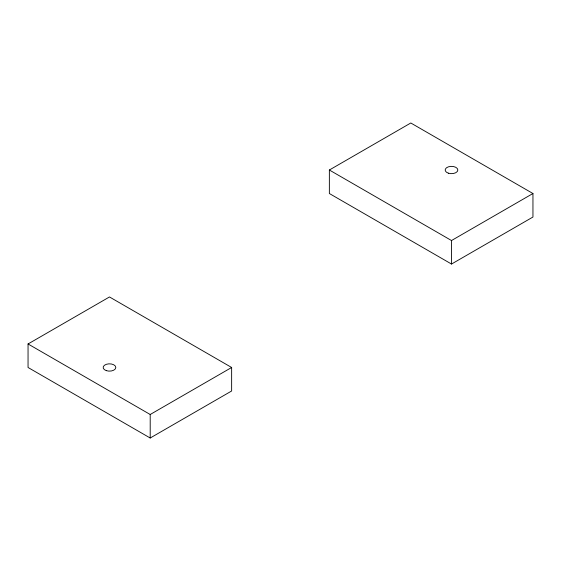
<?xml version="1.0" encoding="UTF-8"?>
<svg xmlns="http://www.w3.org/2000/svg" width="561" height="561" viewBox="0 0 561 561"><rect width="100%" height="100%" fill="white"/><g stroke="black" fill="none" stroke-linecap="round" stroke-linejoin="round"><path stroke-width="0.84" d="M28.05 343.97L109.486 296.958L231.637 367.483L231.637 390.989L150.201 438.008L28.05 367.483L28.05 343.97L150.201 414.495L231.637 367.483M329.363 170.011L410.799 122.992L532.95 193.517L532.95 217.03L451.514 264.042L329.363 193.517L329.363 170.011L451.514 240.536L532.95 193.517M451.514 240.536L451.514 264.042M150.201 414.495L150.201 438.008M106.317 370.646A6.332 3.654 0 0 0 115.818 367.483A6.332 3.654 0 0 0 106.317 364.313A6.332 3.654 0 0 0 106.317 370.646M448.344 173.181A6.332 3.654 0 0 0 457.846 170.011A6.332 3.654 0 0 0 448.344 166.841A6.332 3.654 0 0 0 448.344 173.181"/></g></svg>
